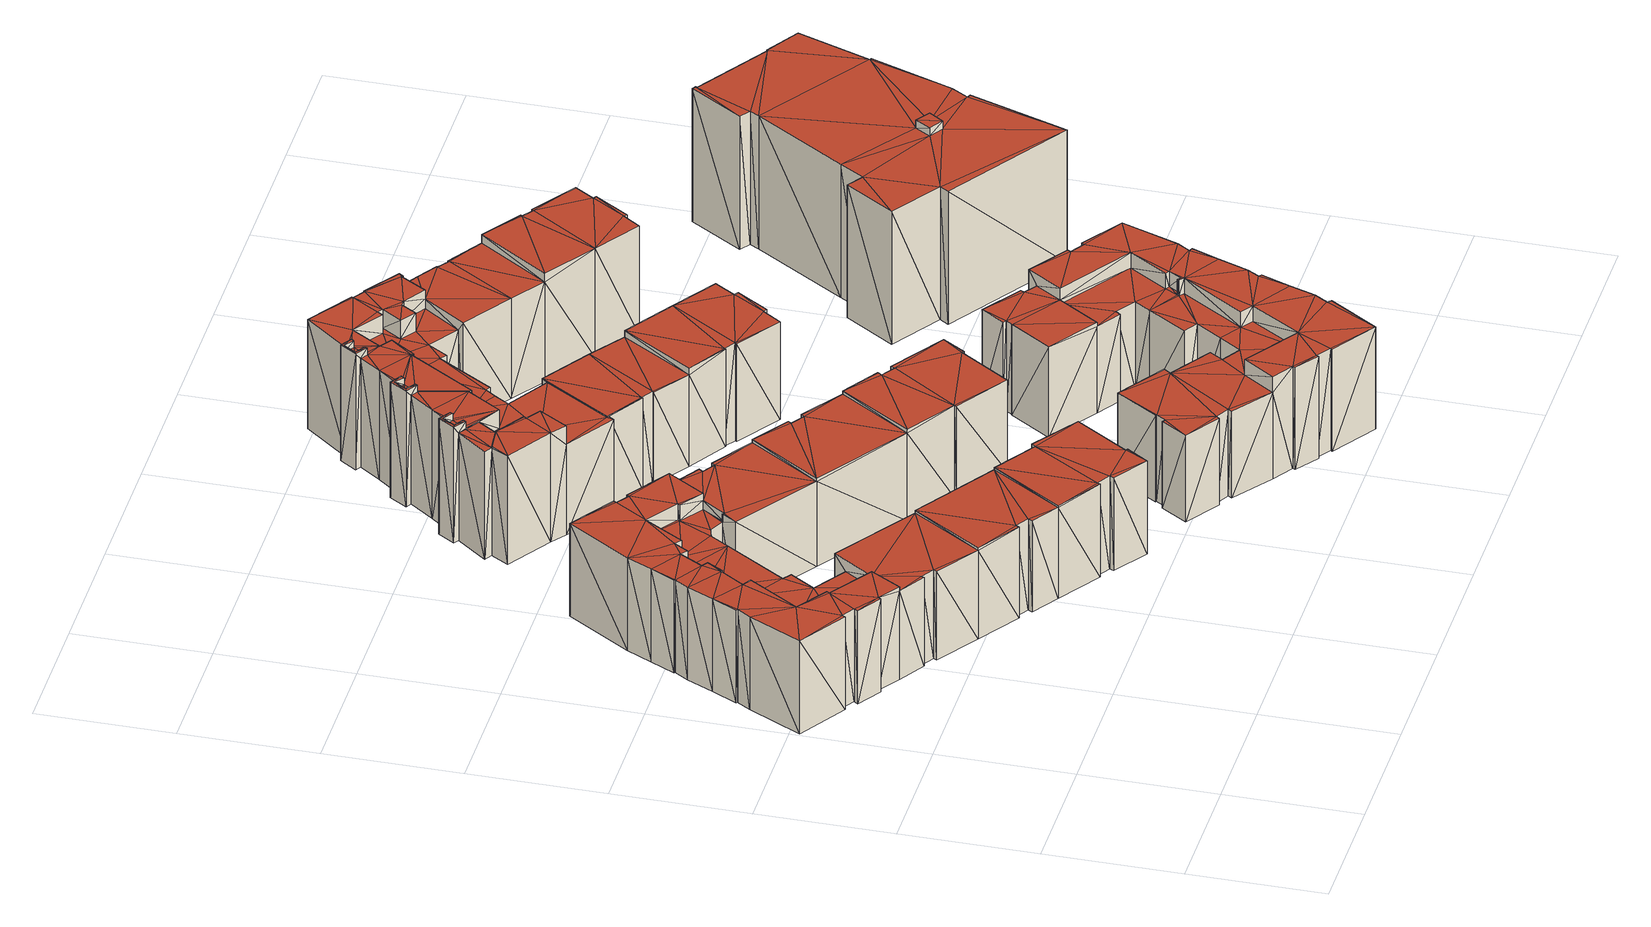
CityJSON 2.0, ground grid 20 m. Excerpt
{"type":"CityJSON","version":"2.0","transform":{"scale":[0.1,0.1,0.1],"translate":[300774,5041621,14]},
"CityObjects":{
"building1":{"type":"Building","geometry":[{"type":"MultiSurface","lod":"2","boundaries":[[[0,1,2]],[[3,0,4]],[[5,6,7]],[[8,9,10]],[[11,12,13]],[[3,6,5]],[[11,14,12]],[[15,16,17]],[[18,15,17]],[[15,10,16]],[[19,8,20]],[[1,11,13]],[[21,22,9]],[[19,21,8]],[[21,9,8]],[[23,24,21]],[[24,22,21]],[[25,22,24]],[[26,25,27]],[[26,28,25]],[[29,30,26]],[[30,28,26]],[[31,28,30]],[[32,31,33]],[[34,35,36]],[[37,34,32]],[[32,36,31]],[[38,35,34]],[[39,38,40]],[[39,41,38]],[[1,42,11]],[[39,43,41]],[[41,35,38]],[[41,44,35]],[[45,46,47]],[[44,48,35]],[[34,36,32]],[[49,1,0]],[[31,36,28]],[[25,28,22]],[[0,50,4]],[[28,51,22]],[[8,10,15]],[[10,5,16]],[[3,4,6]],[[50,2,52]],[[10,3,5]],[[0,2,50]],[[53,54,42]],[[55,56,57]],[[58,59,46]],[[45,58,46]],[[55,60,45]],[[61,62,63]],[[62,64,56]],[[61,65,62]],[[65,64,62]],[[53,66,54]],[[67,68,65]],[[65,68,64]],[[68,69,64]],[[62,56,55]],[[1,13,2]],[[56,70,57]],[[55,57,71]],[[57,72,71]],[[55,71,60]],[[45,60,73]],[[60,74,73]],[[45,73,58]],[[73,75,58]],[[46,53,1]],[[46,59,76]],[[59,77,76]],[[46,76,53]],[[1,53,42]],[[78,79,80]],[[81,79,78]],[[82,83,84]],[[85,83,82]],[[86,87,88]],[[88,87,89]],[[86,84,83]],[[86,88,84]],[[90,91,92]],[[90,93,91]],[[92,94,95]],[[92,91,94]],[[96,97,98]],[[96,99,97]],[[100,101,102]],[[100,103,101]],[[104,89,87]],[[104,105,89]],[[106,85,107]],[[107,85,82]],[[108,106,107]],[[109,106,108]],[[109,80,79]],[[109,108,80]],[[110,111,112]],[[112,111,113]],[[110,114,115]],[[110,112,114]],[[116,115,90]],[[90,114,93]],[[90,115,114]],[[117,81,118]],[[118,81,78]],[[119,117,118]],[[120,117,119]],[[121,120,122]],[[122,120,119]],[[111,121,113]],[[113,121,122]],[[104,123,124]],[[104,124,105]],[[125,126,127]],[[127,126,128]],[[125,127,123]],[[127,124,123]],[[127,129,124]],[[130,131,132]],[[130,133,131]],[[134,135,136]],[[134,137,135]],[[61,138,65]],[[139,138,61]],[[140,141,67]],[[67,141,68]],[[140,67,138]],[[67,65,138]],[[142,64,69]],[[142,69,143]],[[141,143,68]],[[68,143,69]],[[144,75,145]],[[144,58,75]],[[131,145,73]],[[73,145,75]],[[146,132,131]],[[146,131,74]],[[74,131,73]],[[147,20,148]],[[147,19,20]],[[148,20,149]],[[20,8,149]],[[149,8,150]],[[8,15,150]],[[18,150,15]],[[151,150,18]],[[151,18,152]],[[18,17,152]],[[152,17,16]],[[152,16,153]],[[154,7,155]],[[154,5,7]],[[153,16,5]],[[153,5,154]],[[156,42,54]],[[156,54,157]],[[158,52,159]],[[158,50,52]],[[160,50,158]],[[160,4,50]],[[161,4,160]],[[161,6,4]],[[162,159,2]],[[2,159,52]],[[162,13,163]],[[162,2,13]],[[163,12,164]],[[163,13,12]],[[165,166,29]],[[29,166,30]],[[165,99,96]],[[29,26,99]],[[165,29,99]],[[99,27,167]],[[99,26,27]],[[168,169,23]],[[23,169,24]],[[168,23,170]],[[23,21,170]],[[167,25,171]],[[167,27,25]],[[172,49,173]],[[49,0,173]],[[49,174,1]],[[172,174,49]],[[3,173,0]],[[175,173,3]],[[176,175,10]],[[10,175,3]],[[94,177,22]],[[22,177,9]],[[177,176,9]],[[9,176,10]],[[95,94,178]],[[94,51,178]],[[94,22,51]],[[97,178,28]],[[28,178,51]],[[179,102,101]],[[179,101,35]],[[35,101,36]],[[101,98,97]],[[36,97,28]],[[101,97,36]],[[171,24,169]],[[171,25,24]],[[180,181,37]],[[37,181,34]],[[180,103,100]],[[37,32,103]],[[180,37,103]],[[103,33,182]],[[103,32,33]],[[183,41,43]],[[183,184,41]],[[39,183,43]],[[185,183,39]],[[185,40,186]],[[185,39,40]],[[186,38,187]],[[186,40,38]],[[179,35,48]],[[179,48,188]],[[189,188,44]],[[44,188,48]],[[184,189,41]],[[41,189,44]],[[187,34,181]],[[187,38,34]],[[182,31,190]],[[182,33,31]],[[190,30,166]],[[190,31,30]],[[156,191,42]],[[42,191,11]],[[192,164,14]],[[14,164,12]],[[11,192,14]],[[191,192,11]],[[193,157,54]],[[193,54,66]],[[194,193,53]],[[53,193,66]],[[161,155,7]],[[161,7,6]],[[147,116,170]],[[147,170,19]],[[170,116,90]],[[19,170,21]],[[195,1,174]],[[195,46,1]],[[196,128,77]],[[77,128,76]],[[126,194,128]],[[128,53,76]],[[128,194,53]],[[197,196,59]],[[59,196,77]],[[144,197,58]],[[58,197,59]],[[133,47,198]],[[133,45,47]],[[137,133,130]],[[55,45,133]],[[137,55,133]],[[199,137,134]],[[62,55,137]],[[199,62,137]],[[195,129,127]],[[198,195,127]],[[47,46,195]],[[198,47,195]],[[200,146,60]],[[60,146,74]],[[201,71,72]],[[201,72,202]],[[135,202,57]],[[57,202,72]],[[203,136,135]],[[203,135,70]],[[70,135,57]],[[201,200,71]],[[71,200,60]],[[204,203,70]],[[204,70,56]],[[142,204,64]],[[64,204,56]],[[139,63,205]],[[139,61,63]],[[205,62,199]],[[205,63,62]],[[99,167,171]],[[99,171,97]],[[168,170,169]],[[171,169,90]],[[97,92,178]],[[169,170,90]],[[171,90,92]],[[171,92,97]],[[92,95,178]],[[185,186,187]],[[185,184,183]],[[180,100,181]],[[187,181,179]],[[185,187,184]],[[181,100,102]],[[184,179,189]],[[181,102,179]],[[184,187,179]],[[189,179,188]],[[103,182,190]],[[103,190,101]],[[190,98,101]],[[165,96,166]],[[190,166,98]],[[166,96,98]],[[129,105,124]],[[129,174,105]],[[195,174,129]],[[172,173,174]],[[174,89,105]],[[175,107,173]],[[176,122,175]],[[114,176,177]],[[93,177,94]],[[93,94,91]],[[93,114,177]],[[173,88,174]],[[112,113,114]],[[174,88,89]],[[114,122,176]],[[114,113,122]],[[175,122,118]],[[122,119,118]],[[107,84,88]],[[175,118,108]],[[107,82,84]],[[118,78,80]],[[118,80,108]],[[175,108,107]],[[173,107,88]],[[133,198,127]],[[131,144,145]],[[197,128,196]],[[133,144,131]],[[197,127,128]],[[133,127,144]],[[144,127,197]],[[194,123,156]],[[154,155,161]],[[109,85,106]],[[125,194,126]],[[87,164,191]],[[104,87,123]],[[191,164,192]],[[81,153,154]],[[86,83,87]],[[81,161,79]],[[120,81,117]],[[109,79,85]],[[120,153,81]],[[111,120,121]],[[111,152,153]],[[147,148,149]],[[150,152,111]],[[147,110,116]],[[116,110,115]],[[125,123,194]],[[151,152,150]],[[194,157,193]],[[149,111,110]],[[147,149,110]],[[149,150,111]],[[194,156,157]],[[111,153,120]],[[79,161,160]],[[79,160,85]],[[85,160,158]],[[81,154,161]],[[85,158,83]],[[123,87,191]],[[158,159,162]],[[83,162,87]],[[83,158,162]],[[123,191,156]],[[87,162,163]],[[87,163,164]],[[130,132,200]],[[137,201,135]],[[137,200,201]],[[200,132,146]],[[137,130,200]],[[135,201,202]],[[134,136,204]],[[139,205,199]],[[138,199,142]],[[199,204,142]],[[139,199,138]],[[141,142,143]],[[204,136,203]],[[138,142,141]],[[199,134,204]],[[140,138,141]]],"semantics":{"surfaces":[{"type":"GroundSurface"},{"type":"WallSurface"},{"type":"RoofSurface"}],"values":[0,0,0,0,0,0,0,0,0,0,0,0,0,0,0,0,0,0,0,0,0,0,0,0,0,0,0,0,0,0,0,0,0,0,0,0,0,0,0,0,0,0,0,0,0,0,0,0,0,0,0,0,0,0,0,0,0,0,0,0,0,0,0,0,0,0,0,0,0,0,0,0,0,0,0,0,1,1,1,1,1,1,1,1,1,1,1,1,1,1,1,1,1,1,1,1,1,1,1,1,1,1,1,1,1,1,1,1,1,1,1,1,1,1,1,1,1,1,1,1,1,1,1,1,1,1,1,1,1,1,1,1,1,1,1,1,1,1,1,1,1,1,1,1,1,1,1,1,1,1,1,1,1,1,1,1,1,1,1,1,1,1,1,1,1,1,1,1,1,1,1,1,1,1,1,1,1,1,1,1,1,1,1,1,1,1,1,1,1,1,1,1,1,1,1,1,1,1,1,1,1,1,1,1,1,1,1,1,1,1,1,1,1,1,1,1,1,1,1,1,1,1,1,1,1,1,1,1,1,1,1,1,1,1,1,1,1,1,1,1,1,1,1,1,1,1,1,1,1,1,1,1,1,1,1,1,1,1,1,1,1,1,1,1,1,1,1,1,1,1,1,1,1,1,1,1,1,1,1,1,1,1,1,1,1,1,1,1,1,1,1,1,1,1,1,1,2,2,2,2,2,2,2,2,2,2,2,2,2,2,2,2,2,2,2,2,2,2,2,2,2,2,2,2,2,2,2,2,2,2,2,2,2,2,2,2,2,2,2,2,2,2,2,2,2,2,2,2,2,2,2,2,2,2,2,2,2,2,2,2,2,2,2,2,2,2,2,2,2,2,2,2,2,2,2,2,2,2,2,2,2,2,2,2,2,2,2,2,2,2,2,2,2,2,2,2,2,2,2,2,2,2,2,2,2,2,2,2]}}]},
"building2":{"type":"Building","geometry":[{"type":"MultiSurface","lod":"2","boundaries":[[[206,207,208]],[[208,209,210]],[[206,208,211]],[[212,207,213]],[[214,215,216]],[[217,218,219]],[[215,220,221]],[[222,223,224]],[[210,218,217]],[[225,226,227]],[[225,217,226]],[[228,225,227]],[[227,226,229]],[[230,206,231]],[[232,233,234]],[[211,210,225]],[[225,210,217]],[[211,208,210]],[[212,232,207]],[[234,216,235]],[[206,211,231]],[[213,207,206]],[[236,212,213]],[[233,216,234]],[[236,213,237]],[[232,234,207]],[[238,233,232]],[[233,214,216]],[[239,240,241]],[[242,243,244]],[[239,244,240]],[[245,220,215]],[[240,246,241]],[[243,247,244]],[[239,241,223]],[[248,243,242]],[[240,249,246]],[[215,221,216]],[[242,244,239]],[[250,242,239]],[[220,239,221]],[[251,252,253]],[[254,255,256]],[[223,256,224]],[[224,257,258]],[[251,253,259]],[[260,224,258]],[[223,254,256]],[[259,253,261]],[[251,259,257]],[[224,251,257]],[[258,257,262]],[[224,256,251]],[[223,241,254]],[[220,250,239]],[[263,223,222]],[[263,264,223]],[[263,222,265]],[[222,224,265]],[[256,255,266]],[[267,256,266]],[[268,266,255]],[[268,255,254]],[[269,270,268]],[[269,268,241]],[[241,268,254]],[[267,271,251]],[[267,251,256]],[[272,259,261]],[[272,261,273]],[[273,261,274]],[[261,253,274]],[[275,274,253]],[[275,253,252]],[[271,252,251]],[[271,275,252]],[[257,259,272]],[[276,257,272]],[[277,265,260]],[[260,265,224]],[[277,260,278]],[[260,258,278]],[[278,258,279]],[[258,262,279]],[[276,279,257]],[[257,279,262]],[[280,239,264]],[[239,223,264]],[[281,216,282]],[[216,221,282]],[[221,239,280]],[[282,221,280]],[[283,234,284]],[[234,235,284]],[[285,207,283]],[[207,234,283]],[[281,284,235]],[[281,235,216]],[[286,287,210]],[[286,210,209]],[[288,289,287]],[[287,289,218]],[[287,218,210]],[[290,286,208]],[[208,286,209]],[[285,290,207]],[[207,290,208]],[[291,288,287]],[[292,288,291]],[[293,294,295]],[[294,296,295]],[[296,297,298]],[[295,296,298]],[[299,300,301]],[[300,302,301]],[[303,301,304]],[[304,301,302]],[[305,306,212]],[[305,212,236]],[[303,304,293]],[[304,294,293]],[[307,308,233]],[[307,233,238]],[[308,214,233]],[[308,309,214]],[[307,238,310]],[[238,232,310]],[[309,311,215]],[[309,215,214]],[[312,313,220]],[[312,220,245]],[[313,250,220]],[[313,314,250]],[[312,245,311]],[[245,215,311]],[[315,316,317]],[[315,317,318]],[[319,318,317]],[[319,317,320]],[[321,322,270]],[[322,268,270]],[[314,242,250]],[[314,323,242]],[[324,243,248]],[[324,325,243]],[[324,242,323]],[[324,248,242]],[[326,247,327]],[[326,244,247]],[[325,327,247]],[[325,247,243]],[[328,329,246]],[[328,246,249]],[[330,328,240]],[[240,328,249]],[[269,241,329]],[[241,246,329]],[[331,322,321]],[[331,332,322]],[[326,330,240]],[[326,240,244]],[[319,320,331]],[[320,332,331]],[[315,298,297]],[[315,297,316]],[[305,236,333]],[[236,237,333]],[[237,213,334]],[[333,237,334]],[[299,335,292]],[[299,292,300]],[[300,292,291]],[[334,213,336]],[[213,206,336]],[[306,232,212]],[[306,310,232]],[[217,219,337]],[[338,217,337]],[[337,219,289]],[[219,218,289]],[[227,229,339]],[[340,227,339]],[[341,229,226]],[[341,339,229]],[[342,211,343]],[[211,225,343]],[[341,226,338]],[[226,217,338]],[[344,225,228]],[[344,343,225]],[[344,228,340]],[[228,227,340]],[[345,231,342]],[[342,292,335]],[[345,342,335]],[[231,211,342]],[[346,336,206]],[[346,206,230]],[[346,230,345]],[[230,231,345]],[[297,283,281]],[[290,287,286]],[[302,283,296]],[[316,281,317]],[[304,302,296]],[[316,297,281]],[[304,296,294]],[[302,285,283]],[[300,285,302]],[[291,287,290]],[[285,291,290]],[[300,291,285]],[[296,283,297]],[[283,284,281]],[[317,280,332]],[[320,317,332]],[[317,282,280]],[[271,272,274]],[[263,265,264]],[[278,279,276]],[[277,278,265]],[[265,278,276]],[[271,276,272]],[[271,274,275]],[[272,273,274]],[[265,271,267]],[[317,281,282]],[[322,265,267]],[[265,276,271]],[[268,267,266]],[[280,264,322]],[[322,267,268]],[[264,265,322]],[[332,280,322]],[[338,337,289]],[[292,341,338]],[[292,338,288]],[[288,338,289]],[[340,339,341]],[[343,340,341]],[[342,343,292]],[[344,340,343]],[[343,341,292]],[[330,329,328]],[[330,269,329]],[[321,270,269]],[[325,326,327]],[[331,321,269]],[[325,331,326]],[[324,323,325]],[[331,330,326]],[[323,331,325]],[[313,319,314]],[[312,311,313]],[[310,303,315]],[[309,315,319]],[[307,310,308]],[[306,299,303]],[[306,303,310]],[[331,269,330]],[[305,299,306]],[[314,319,331]],[[305,333,334]],[[314,331,323]],[[305,334,299]],[[346,345,336]],[[334,336,299]],[[315,318,319]],[[336,345,335]],[[299,336,335]],[[310,315,308]],[[311,319,313]],[[299,301,303]],[[308,315,309]],[[303,293,315]],[[293,295,298]],[[315,293,298]],[[309,319,311]]],"semantics":{"surfaces":[{"type":"GroundSurface"},{"type":"WallSurface"},{"type":"RoofSurface"}],"values":[0,0,0,0,0,0,0,0,0,0,0,0,0,0,0,0,0,0,0,0,0,0,0,0,0,0,0,0,0,0,0,0,0,0,0,0,0,0,0,0,0,0,0,0,0,0,0,0,0,0,0,0,0,0,0,1,1,1,1,1,1,1,1,1,1,1,1,1,1,1,1,1,1,1,1,1,1,1,1,1,1,1,1,1,1,1,1,1,1,1,1,1,1,1,1,1,1,1,1,1,1,1,1,1,1,1,1,1,1,1,1,1,1,1,1,1,1,1,1,1,1,1,1,1,1,1,1,1,1,1,1,1,1,1,1,1,1,1,1,1,1,1,1,1,1,1,1,1,1,1,1,1,1,1,1,1,1,1,1,1,1,1,1,1,1,1,1,1,1,1,1,1,1,1,1,1,1,1,1,1,1,1,1,1,1,1,1,1,1,1,1,1,1,1,1,1,1,1,1,1,2,2,2,2,2,2,2,2,2,2,2,2,2,2,2,2,2,2,2,2,2,2,2,2,2,2,2,2,2,2,2,2,2,2,2,2,2,2,2,2,2,2,2,2,2,2,2,2,2,2,2,2,2,2,2,2,2,2,2,2,2,2,2,2,2,2,2,2,2,2,2,2,2,2,2,2,2,2]}}]},
"building3":{"type":"Building","geometry":[{"type":"MultiSurface","lod":"2","boundaries":[[[347,348,349]],[[350,351,352]],[[353,354,355]],[[356,357,358]],[[359,360,356]],[[360,361,356]],[[362,363,360]],[[347,364,348]],[[362,365,363]],[[360,363,361]],[[347,366,364]],[[363,367,361]],[[367,368,361]],[[356,361,357]],[[358,357,369]],[[357,370,369]],[[358,369,366]],[[369,371,366]],[[358,366,347]],[[364,372,373]],[[373,374,375]],[[348,364,373]],[[376,377,378]],[[377,379,378]],[[380,381,382]],[[373,375,379]],[[380,382,383]],[[383,382,384]],[[379,380,383]],[[385,383,386]],[[387,388,376]],[[389,383,385]],[[379,375,380]],[[390,391,392]],[[393,391,390]],[[379,383,389]],[[394,351,395]],[[376,391,393]],[[376,378,391]],[[352,351,394]],[[396,397,350]],[[348,373,379]],[[398,352,399]],[[400,398,399]],[[401,397,402]],[[398,350,352]],[[403,404,405]],[[403,396,404]],[[406,407,408]],[[402,397,396]],[[409,401,402]],[[410,408,411]],[[353,355,401]],[[412,353,413]],[[412,354,353]],[[414,415,412]],[[387,393,416]],[[417,411,415]],[[418,417,419]],[[350,420,387]],[[418,410,417]],[[410,411,417]],[[350,387,351]],[[406,408,410]],[[415,354,412]],[[408,421,411]],[[415,411,354]],[[404,350,398]],[[401,355,397]],[[379,389,378]],[[355,422,397]],[[396,350,404]],[[387,416,351]],[[387,376,393]],[[423,424,425]],[[425,424,426]],[[427,428,429]],[[427,430,428]],[[431,432,433]],[[433,432,434]],[[435,436,437]],[[435,438,436]],[[437,436,439]],[[436,438,440]],[[441,442,438]],[[438,442,440]],[[441,443,442]],[[442,386,383]],[[442,443,386]],[[444,435,445]],[[445,435,437]],[[446,447,448]],[[448,447,449]],[[450,451,452]],[[450,453,451]],[[454,452,455]],[[454,450,452]],[[454,456,457]],[[454,455,456]],[[458,459,460]],[[460,459,461]],[[462,463,464]],[[464,463,465]],[[460,466,467]],[[458,460,467]],[[468,462,469]],[[469,464,470]],[[469,462,464]],[[471,472,473]],[[473,472,474]],[[461,471,473]],[[459,471,461]],[[475,466,476]],[[475,467,466]],[[465,475,476]],[[463,475,465]],[[472,457,474]],[[474,457,456]],[[477,478,479]],[[477,480,478]],[[481,482,483]],[[481,483,484]],[[485,481,486]],[[486,481,484]],[[482,478,483]],[[482,479,478]],[[477,487,488]],[[477,488,480]],[[489,490,491]],[[492,490,489]],[[490,493,491]],[[491,493,494]],[[493,495,494]],[[494,495,496]],[[497,445,498]],[[497,444,445]],[[453,497,498]],[[453,498,451]],[[446,496,495]],[[446,448,496]],[[439,499,500]],[[436,499,439]],[[501,502,503]],[[504,502,501]],[[504,505,506]],[[504,501,505]],[[507,506,508]],[[508,506,505]],[[507,499,509]],[[508,500,499]],[[507,508,499]],[[509,510,511]],[[509,499,510]],[[432,512,434]],[[434,512,513]],[[514,441,515]],[[515,441,438]],[[514,515,512]],[[515,513,512]],[[516,431,517]],[[517,431,433]],[[424,468,426]],[[426,468,469]],[[518,519,520]],[[518,521,519]],[[522,401,523]],[[522,353,401]],[[524,423,425]],[[403,425,396]],[[524,425,403]],[[525,396,425]],[[525,402,396]],[[526,402,525]],[[526,409,402]],[[526,523,401]],[[526,401,409]],[[527,528,355]],[[355,528,422]],[[428,355,354]],[[428,527,355]],[[529,530,421]],[[421,530,411]],[[530,429,428]],[[530,428,411]],[[411,428,354]],[[430,413,531]],[[430,412,413]],[[532,430,427]],[[414,412,430]],[[532,414,430]],[[531,413,353]],[[531,353,522]],[[533,410,534]],[[533,406,410]],[[535,419,536]],[[535,418,419]],[[536,419,417]],[[536,417,537]],[[418,534,410]],[[535,534,418]],[[538,529,408]],[[408,529,421]],[[539,538,407]],[[407,538,408]],[[406,539,407]],[[533,539,406]],[[537,415,540]],[[537,417,415]],[[414,540,415]],[[532,540,414]],[[469,541,528]],[[541,422,528]],[[469,470,541]],[[541,397,422]],[[516,517,542]],[[516,542,543]],[[542,385,543]],[[542,389,385]],[[544,378,542]],[[378,389,542]],[[545,378,544]],[[545,391,378]],[[546,398,547]],[[546,404,398]],[[548,405,404]],[[548,404,546]],[[524,405,548]],[[524,403,405]],[[541,549,350]],[[541,350,397]],[[550,547,400]],[[400,547,398]],[[550,399,551]],[[550,400,399]],[[551,352,552]],[[551,399,352]],[[485,486,552]],[[485,552,553]],[[552,394,553]],[[552,352,394]],[[553,394,554]],[[394,395,554]],[[487,555,488]],[[487,554,555]],[[555,395,351]],[[555,554,395]],[[556,557,420]],[[420,557,387]],[[549,556,350]],[[350,556,420]],[[558,559,388]],[[388,559,376]],[[557,558,387]],[[387,558,388]],[[555,416,560]],[[555,351,416]],[[560,416,393]],[[560,393,561]],[[492,489,561]],[[492,561,562]],[[561,390,562]],[[561,393,390]],[[562,392,563]],[[562,390,392]],[[559,564,376]],[[376,564,377]],[[564,565,377]],[[377,565,379]],[[566,379,565]],[[566,348,379]],[[447,545,449]],[[447,563,545]],[[545,392,391]],[[545,563,392]],[[442,384,567]],[[442,383,384]],[[510,567,384]],[[510,384,382]],[[502,568,503]],[[503,568,380]],[[503,380,375]],[[568,569,380]],[[380,569,381]],[[570,503,375]],[[570,375,374]],[[511,510,569]],[[510,381,569]],[[510,382,381]],[[543,386,443]],[[543,385,386]],[[571,360,572]],[[571,362,360]],[[573,520,519]],[[573,519,370]],[[370,519,369]],[[519,574,369]],[[369,574,371]],[[357,573,370]],[[575,573,357]],[[576,521,518]],[[356,358,521]],[[576,356,521]],[[577,359,576]],[[359,356,576]],[[578,349,579]],[[578,347,349]],[[521,347,578]],[[521,358,347]],[[580,357,361]],[[580,575,357]],[[577,572,359]],[[359,572,360]],[[580,361,368]],[[580,368,581]],[[582,581,367]],[[367,581,368]],[[363,582,367]],[[583,582,363]],[[584,583,365]],[[365,583,363]],[[571,584,362]],[[362,584,365]],[[585,366,371]],[[585,371,574]],[[586,587,372]],[[586,372,364]],[[585,586,366]],[[366,586,364]],[[373,570,374]],[[588,570,373]],[[587,589,588]],[[587,588,372]],[[588,589,590]],[[372,588,373]],[[566,590,589]],[[579,566,589]],[[349,348,566]],[[579,349,566]],[[522,523,527]],[[430,531,522]],[[430,522,428]],[[523,525,469]],[[522,527,428]],[[526,525,523]],[[525,425,469]],[[527,469,528]],[[523,469,527]],[[425,426,469]],[[532,427,540]],[[537,540,530]],[[535,536,537]],[[540,427,429]],[[534,537,530]],[[535,537,534]],[[538,530,529]],[[534,530,538]],[[533,538,539]],[[540,429,530]],[[533,534,538]],[[543,443,512]],[[516,432,431]],[[432,543,512]],[[441,512,443]],[[514,512,441]],[[516,543,432]],[[493,563,495]],[[493,562,563]],[[492,493,490]],[[492,562,493]],[[446,495,447]],[[447,495,563]],[[482,554,479]],[[477,479,487]],[[485,482,481]],[[485,553,482]],[[487,479,554]],[[553,554,482]],[[442,567,510]],[[436,440,499]],[[440,442,510]],[[499,440,510]],[[433,434,515]],[[444,544,517]],[[444,517,435]],[[544,542,517]],[[515,434,513]],[[435,433,515]],[[435,515,438]],[[435,517,433]],[[453,491,448]],[[560,561,489]],[[454,453,450]],[[454,457,453]],[[453,489,491]],[[459,472,471]],[[551,552,472]],[[484,483,478]],[[524,548,424]],[[546,458,462]],[[462,458,463]],[[463,467,475]],[[424,548,546]],[[463,458,467]],[[424,462,468]],[[524,424,423]],[[449,545,544]],[[546,547,458]],[[444,448,449]],[[550,551,547]],[[547,459,458]],[[424,546,462]],[[497,448,444]],[[547,472,459]],[[491,496,448]],[[547,551,472]],[[472,486,457]],[[484,478,480]],[[472,552,486]],[[457,486,484]],[[444,449,544]],[[491,494,496]],[[457,480,488]],[[457,484,480]],[[457,488,453]],[[488,555,560]],[[453,488,560]],[[453,560,489]],[[453,448,497]],[[509,511,569]],[[507,509,506]],[[504,506,568]],[[506,509,568]],[[568,509,569]],[[504,568,502]],[[572,580,583]],[[576,575,580]],[[583,580,582]],[[582,580,581]],[[571,572,583]],[[571,583,584]],[[577,576,572]],[[575,520,573]],[[576,518,575]],[[518,520,575]],[[572,576,580]],[[588,590,570]],[[498,445,437]],[[557,559,558]],[[590,503,570]],[[590,501,503]],[[565,437,501]],[[566,565,501]],[[549,455,557]],[[473,474,455]],[[549,557,556]],[[460,473,466]],[[470,464,476]],[[470,476,541]],[[501,508,505]],[[474,456,455]],[[464,465,476]],[[476,466,549]],[[541,476,549]],[[437,500,508]],[[460,461,473]],[[557,455,452]],[[452,498,559]],[[565,498,437]],[[473,455,466]],[[466,455,549]],[[557,452,559]],[[559,498,564]],[[564,498,565]],[[452,451,498]],[[437,439,500]],[[501,437,508]],[[566,501,590]],[[586,589,587]],[[579,589,586]],[[578,586,585]],[[519,585,574]],[[578,579,586]],[[521,585,519]],[[521,578,585]]],"semantics":{"surfaces":[{"type":"GroundSurface"},{"type":"WallSurface"},{"type":"RoofSurface"}],"values":[0,0,0,0,0,0,0,0,0,0,0,0,0,0,0,0,0,0,0,0,0,0,0,0,0,0,0,0,0,0,0,0,0,0,0,0,0,0,0,0,0,0,0,0,0,0,0,0,0,0,0,0,0,0,0,0,0,0,0,0,0,0,0,0,0,0,0,0,0,0,0,0,0,0,1,1,1,1,1,1,1,1,1,1,1,1,1,1,1,1,1,1,1,1,1,1,1,1,1,1,1,1,1,1,1,1,1,1,1,1,1,1,1,1,1,1,1,1,1,1,1,1,1,1,1,1,1,1,1,1,1,1,1,1,1,1,1,1,1,1,1,1,1,1,1,1,1,1,1,1,1,1,1,1,1,1,1,1,1,1,1,1,1,1,1,1,1,1,1,1,1,1,1,1,1,1,1,1,1,1,1,1,1,1,1,1,1,1,1,1,1,1,1,1,1,1,1,1,1,1,1,1,1,1,1,1,1,1,1,1,1,1,1,1,1,1,1,1,1,1,1,1,1,1,1,1,1,1,1,1,1,1,1,1,1,1,1,1,1,1,1,1,1,1,1,1,1,1,1,1,1,1,1,1,1,1,1,1,1,1,1,1,1,1,1,1,1,1,1,1,1,1,1,1,1,1,1,1,1,1,1,1,1,1,1,1,1,1,1,1,1,1,1,1,1,1,1,1,1,1,1,1,1,1,1,1,1,1,1,1,1,1,1,1,1,1,1,1,1,1,1,1,1,1,1,1,1,1,1,1,1,1,1,1,1,1,1,1,2,2,2,2,2,2,2,2,2,2,2,2,2,2,2,2,2,2,2,2,2,2,2,2,2,2,2,2,2,2,2,2,2,2,2,2,2,2,2,2,2,2,2,2,2,2,2,2,2,2,2,2,2,2,2,2,2,2,2,2,2,2,2,2,2,2,2,2,2,2,2,2,2,2,2,2,2,2,2,2,2,2,2,2,2,2,2,2,2,2,2,2,2,2,2,2,2,2,2,2,2,2,2,2,2,2,2,2,2,2,2,2,2,2,2,2,2,2,2,2,2,2,2,2,2,2,2,2,2,2,2,2,2,2,2,2,2,2,2,2,2,2,2,2,2,2]}}]},
"building4":{"type":"Building","geometry":[{"type":"MultiSurface","lod":"2","boundaries":[[[591,592,593]],[[594,593,595]],[[594,591,593]],[[596,597,598]],[[599,597,596]],[[597,600,598]],[[598,601,602]],[[596,602,603]],[[602,601,604]],[[593,605,606]],[[607,608,591]],[[606,609,610]],[[608,596,603]],[[596,598,602]],[[611,606,610]],[[591,608,603]],[[591,603,592]],[[593,592,605]],[[606,605,609]],[[612,613,614]],[[613,615,614]],[[614,615,616]],[[615,617,616]],[[612,618,613]],[[613,618,619]],[[618,616,617]],[[618,617,619]],[[620,621,611]],[[611,621,606]],[[611,610,622]],[[620,611,622]],[[623,624,599]],[[599,624,597]],[[623,596,625]],[[623,599,596]],[[626,595,627]],[[626,594,595]],[[627,595,593]],[[627,593,628]],[[622,609,629]],[[622,610,609]],[[630,629,605]],[[605,629,609]],[[630,592,631]],[[630,605,592]],[[631,592,603]],[[631,603,632]],[[632,602,633]],[[632,603,602]],[[628,606,621]],[[628,593,606]],[[594,634,591]],[[626,634,594]],[[607,635,608]],[[636,635,607]],[[635,625,608]],[[608,625,596]],[[636,591,634]],[[636,607,591]],[[633,604,637]],[[633,602,604]],[[637,604,601]],[[637,601,638]],[[639,638,598]],[[598,638,601]],[[639,600,640]],[[639,598,600]],[[624,640,597]],[[597,640,600]],[[618,614,616]],[[612,614,618]],[[634,631,615]],[[624,619,639]],[[634,628,631]],[[615,631,632]],[[625,619,624]],[[617,633,639]],[[628,621,630]],[[634,613,635]],[[639,633,638]],[[626,628,634]],[[617,632,633]],[[634,615,613]],[[615,632,617]],[[624,639,640]],[[619,617,639]],[[633,637,638]],[[635,613,625]],[[625,613,619]],[[628,630,631]],[[621,629,630]],[[623,625,624]],[[621,622,629]],[[636,634,635]],[[626,627,628]],[[620,622,621]]],"semantics":{"surfaces":[{"type":"GroundSurface"},{"type":"WallSurface"},{"type":"RoofSurface"}],"values":[0,0,0,0,0,0,0,0,0,0,0,0,0,0,0,0,0,0,0,1,1,1,1,1,1,1,1,1,1,1,1,1,1,1,1,1,1,1,1,1,1,1,1,1,1,1,1,1,1,1,1,1,1,1,1,1,1,1,1,1,1,1,1,1,1,1,1,1,1,2,2,2,2,2,2,2,2,2,2,2,2,2,2,2,2,2,2,2,2,2,2,2,2,2,2,2]}}]}
},
"vertices":[
[185,655,0],[173,609,0],[59,686,0],[244,746,0],[95,764,0],[126,823,0],[109,785,0],[107,786,0],[291,895,0],[276,778,0],[262,774,0],[80,546,0],[5,586,0],[46,666,0],[77,541,0],[272,908,0],[145,861,0],[207,956,0],[274,912,0],[358,856,0],[293,899,0],[354,850,0],[297,767,0],[395,824,0],[391,818,0],[410,806,0],[475,770,0],[414,811,0],[405,663,0],[530,734,0],[527,729,0],[547,716,0],[612,679,0],[550,721,0],[663,638,0],[615,525,0],[542,572,0],[667,644,0],[683,625,0],[767,578,0],[686,631,0],[742,546,0],[99,534,0],[745,544,0],[692,471,0],[356,514,0],[222,577,0],[234,595,0],[613,522,0],[197,646,0],[76,725,0],[283,745,0],[57,687,0],[134,509,0],[95,528,0],[478,435,0],[476,291,0],[409,329,0],[227,456,0],[208,468,0],[353,373,0],[615,353,0],[542,394,0],[546,400,0],[496,279,0],[563,274,0],[131,505,0],[566,272,0],[544,239,0],[493,273,0],[474,287,0],[373,361,0],[369,355,0],[288,409,0],[351,368,0],[224,451,0],[166,488,0],[206,464,0],[171,793,124],[151,759,150],[151,759,124],[171,793,150],[144,730,124],[120,694,150],[120,694,124],[144,730,150],[133,686,150],[85,611,150],[133,686,124],[85,611,124],[322,800,138],[299,765,124],[299,765,138],[322,800,124],[297,767,124],[297,767,138],[475,770,143],[405,663,138],[405,663,143],[475,770,138],[612,679,148],[542,572,143],[542,572,148],[612,679,143],[131,580,150],[131,580,124],[146,729,150],[146,729,124],[160,753,124],[160,753,150],[289,827,150],[240,859,150],[289,827,124],[240,859,124],[287,824,124],[287,824,150],[322,800,150],[181,786,150],[181,786,124],[194,807,124],[194,807,150],[204,800,150],[204,800,124],[129,576,150],[129,576,124],[193,533,150],[166,488,150],[193,533,143],[166,488,143],[193,533,124],[356,514,147],[288,409,143],[288,409,147],[356,514,143],[478,435,150],[409,329,147],[409,329,150],[478,435,147],[563,274,150],[615,353,150],[566,272,150],[544,239,150],[496,279,150],[493,273,150],[227,456,143],[224,451,143],[351,368,147],[358,856,150],[293,899,150],[291,895,150],[272,908,150],[274,912,150],[207,956,150],[145,861,150],[126,823,150],[107,786,150],[99,534,150],[95,528,150],[76,725,150],[57,687,150],[95,764,150],[109,785,150],[59,686,150],[46,666,150],[5,586,150],[530,734,143],[527,729,143],[414,811,138],[395,824,138],[391,818,138],[354,850,138],[410,806,138],[197,646,124],[185,655,124],[173,609,124],[244,746,124],[262,774,124],[276,778,124],[283,745,138],[615,525,148],[667,644,148],[663,638,148],[550,721,143],[745,544,148],[742,546,148],[767,578,148],[686,631,148],[683,625,148],[613,522,148],[692,471,148],[547,716,143],[80,546,150],[77,541,150],[131,505,150],[134,509,150],[222,577,124],[206,464,143],[208,468,143],[234,595,143],[542,394,150],[353,373,147],[373,361,147],[369,355,147],[474,287,150],[476,291,150],[546,400,150],
[972,453,13],[911,348,13],[882,367,13],[876,360,13],[841,383,13],[908,484,13],[1026,318,13],[993,440,13],[987,211,13],[976,193,13],[879,254,13],[809,493,13],[767,432,13],[808,494,13],[963,146,13],[854,216,13],[817,220,13],[804,200,13],[755,260,13],[889,497,13],[815,503,13],[834,541,13],[892,502,13],[811,506,13],[975,458,13],[916,497,13],[1014,299,13],[1003,255,13],[896,324,13],[858,267,13],[1057,403,13],[996,444,13],[1019,296,13],[832,183,13],[808,70,13],[774,95,13],[937,88,13],[894,10,13],[829,56,13],[980,190,13],[772,91,13],[827,53,13],[942,83,13],[806,67,13],[950,108,13],[668,174,13],[664,169,13],[613,203,13],[743,115,13],[684,157,13],[688,163,13],[651,253,13],[691,317,13],[642,239,13],[762,270,13],[638,242,13],[650,254,13],[817,220,153],[804,200,153],[755,260,153],[684,157,153],[688,163,153],[743,115,153],[774,95,178],[743,115,178],[668,174,153],[642,239,153],[638,242,153],[613,203,153],[664,169,153],[651,253,153],[762,270,153],[691,317,153],[650,254,153],[832,183,153],[879,254,153],[854,216,153],[896,324,153],[858,267,153],[911,348,153],[876,360,153],[841,383,153],[841,383,159],[767,432,159],[882,367,153],[882,445,153],[882,445,159],[946,294,178],[946,294,153],[941,297,178],[941,297,153],[939,295,153],[939,295,178],[990,374,178],[990,374,153],[952,316,178],[952,316,153],[958,313,178],[958,313,153],[1057,403,178],[1026,318,178],[1019,296,178],[1003,255,178],[987,211,178],[1014,299,178],[976,193,178],[980,190,178],[963,146,178],[950,108,178],[947,289,178],[947,289,153],[886,195,153],[886,195,178],[904,183,178],[904,183,153],[775,162,178],[775,162,153],[937,88,178],[942,83,178],[894,10,178],[829,56,178],[827,53,178],[806,67,178],[772,91,178],[808,70,178],[856,108,178],[856,108,153],[996,444,178],[993,440,178],[882,445,178],[972,453,178],[808,494,159],[809,493,159],[811,506,159],[834,541,159],[815,503,159],[908,484,159],[889,497,159],[892,502,159],[916,497,178],[975,458,178],
[616,1032,0],[538,1071,0],[543,1079,0],[588,1248,0],[490,1318,0],[508,1342,0],[768,1265,0],[751,1128,0],[701,1162,0],[743,948,0],[659,855,0],[668,996,0],[809,905,0],[789,874,0],[675,844,0],[795,870,0],[759,826,0],[531,938,0],[765,823,0],[548,927,0],[740,798,0],[674,842,0],[600,889,0],[658,853,0],[546,925,0],[530,936,0],[478,970,0],[472,962,0],[398,1009,0],[500,1146,0],[489,1131,0],[392,1194,0],[475,1109,0],[376,1025,0],[308,1068,0],[325,1094,0],[349,1146,0],[313,1101,0],[358,1176,0],[341,1151,0],[559,1225,0],[507,1142,0],[371,1168,0],[428,1261,0],[419,1230,0],[411,1235,0],[440,1253,0],[499,1348,0],[482,1323,0],[698,1311,0],[632,1218,0],[631,1364,0],[564,1410,0],[632,1366,0],[751,1277,0],[722,1297,0],[702,1318,0],[649,1352,0],[650,1354,0],[949,1106,0],[916,1055,0],[912,1059,0],[752,1278,0],[944,1109,0],[826,1077,0],[822,1233,0],[769,1267,0],[880,1194,0],[878,1192,0],[467,1286,0],[895,1180,0],[963,1138,0],[897,1183,0],[569,1218,0],[894,1033,0],[627,1210,0],[698,1311,176],[696,1313,176],[698,1311,162],[696,1313,162],[822,1233,176],[751,1128,162],[751,1128,176],[822,1233,162],[374,1161,187],[359,1170,187],[374,1161,176],[359,1170,176],[414,1106,176],[381,1126,174],[414,1106,146],[359,1139,176],[381,1126,146],[359,1139,174],[359,1139,187],[349,1146,174],[341,1151,187],[447,1157,176],[447,1157,146],[431,1227,187],[429,1224,187],[431,1227,176],[429,1224,176],[518,1251,176],[515,1254,146],[518,1251,146],[515,1254,176],[543,1288,176],[543,1288,146],[525,1300,146],[525,1300,176],[612,1318,176],[605,1323,176],[612,1318,146],[605,1323,146],[638,1295,176],[629,1295,176],[638,1295,146],[629,1295,146],[592,1288,146],[592,1288,176],[672,1274,176],[672,1274,162],[672,1274,146],[599,1315,176],[554,1345,176],[599,1315,146],[554,1345,146],[615,1273,176],[615,1273,146],[502,1315,187],[487,1325,176],[487,1325,187],[502,1315,176],[513,1333,187],[499,1343,187],[499,1343,176],[513,1333,176],[516,1337,187],[516,1337,176],[500,1311,187],[500,1311,176],[445,1250,176],[442,1245,187],[442,1245,176],[445,1250,187],[429,1255,187],[429,1255,176],[417,1237,187],[417,1237,176],[451,1154,176],[451,1154,146],[362,1098,174],[362,1098,146],[425,1052,146],[398,1009,176],[398,1009,146],[425,1052,176],[403,1066,146],[403,1066,176],[406,1070,176],[406,1070,146],[362,1098,176],[325,1094,174],[325,1094,176],[347,1152,187],[347,1152,176],[362,1143,187],[362,1143,176],[376,1165,187],[376,1165,176],[668,996,158],[600,889,148],[600,889,158],[668,996,148],[768,1265,162],[751,1277,162],[702,1318,176],[722,1297,162],[752,1278,162],[701,1162,162],[627,1210,162],[894,1033,176],[826,1077,176],[769,1267,162],[880,1194,176],[949,1106,176],[944,1109,176],[963,1138,176],[897,1183,176],[895,1180,176],[912,1059,176],[916,1055,176],[878,1192,176],[632,1218,146],[371,1168,176],[358,1176,187],[392,1194,176],[419,1230,176],[649,1352,176],[631,1364,176],[650,1354,176],[588,1248,146],[632,1366,176],[564,1410,176],[508,1342,176],[499,1348,187],[482,1323,187],[490,1318,176],[569,1218,146],[559,1225,146],[507,1142,146],[500,1146,146],[467,1286,176],[440,1253,176],[428,1261,187],[411,1235,187],[489,1131,146],[475,1109,146],[538,1071,146],[313,1101,174],[376,1025,176],[308,1068,176],[472,962,146],[795,870,158],[789,874,158],[658,853,158],[546,925,148],[659,855,158],[743,948,158],[809,905,158],[616,1032,148],[543,1079,148],[675,844,158],[674,842,158],[740,798,158],[759,826,158],[765,823,158],[548,927,148],[531,938,148],[530,936,148],[478,970,146],[475,972,148],[475,972,146],
[1276,809,20],[1106,920,20],[1264,947,20],[1315,918,20],[1264,949,20],[1220,659,20],[1174,509,20],[999,641,20],[1225,656,20],[990,628,20],[925,690,20],[996,748,20],[1019,784,20],[973,764,20],[1114,934,20],[1153,1018,20],[1279,807,20],[1235,684,20],[1099,945,20],[1149,1023,20],[1155,1020,20],[1151,694,248],[1151,694,235],[1130,708,248],[1130,708,235],[1115,685,248],[1115,685,235],[1136,672,248],[1136,672,235],[1155,1020,235],[1153,1018,235],[1149,1023,235],[1225,656,235],[1174,509,235],[1220,659,235],[1315,918,235],[1264,949,235],[1264,947,235],[1099,945,235],[1114,934,235],[1106,920,235],[1019,784,235],[996,748,235],[1276,809,235],[1235,684,235],[1279,807,235],[973,764,235],[925,690,235],[999,641,235],[990,628,235]
]}
